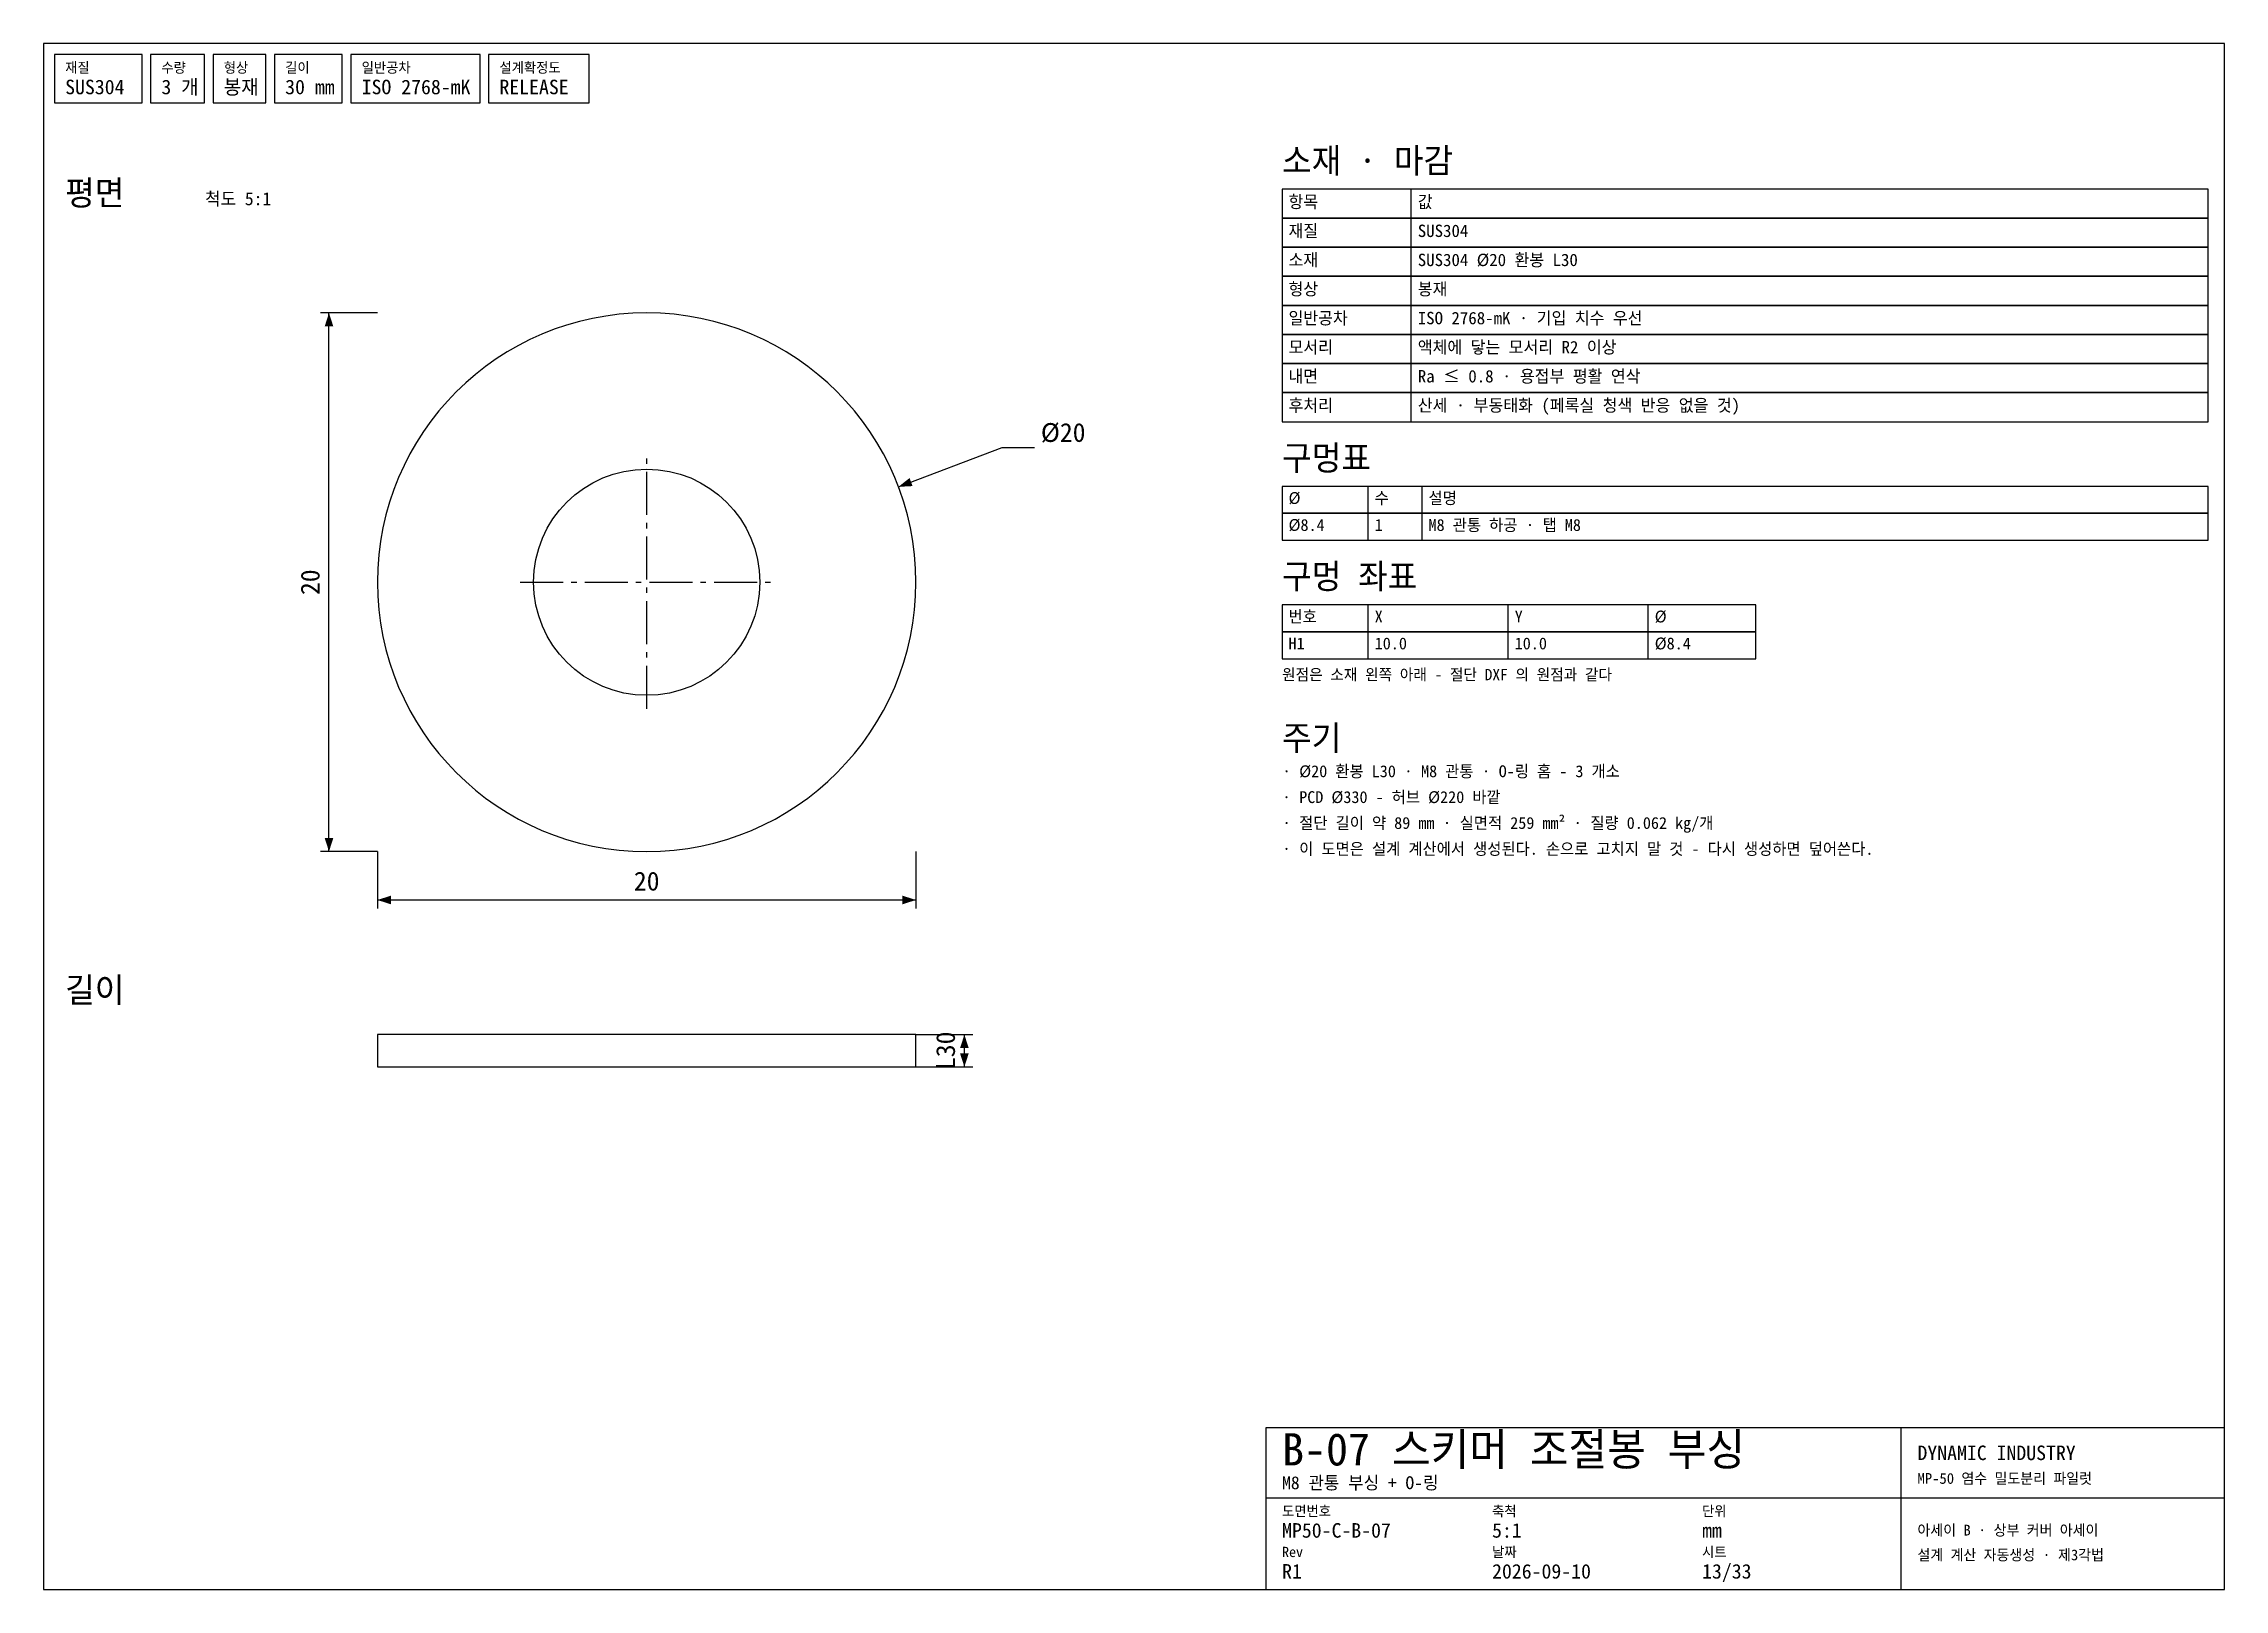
# Model space of a CAD drawing. Header units: millimetres. Extents: x 10 to 415, y 5 to 292.
import ezdxf
from ezdxf.enums import TextEntityAlignment as Align

# ---------------------------------------------------------------- set-up
doc = ezdxf.new("R2010")
doc.units = ezdxf.units.MM
doc.linetypes.add('CENTER', pattern=[12, 8, -1.5, 1, -1.5])
for name, color, linetype in [('CENTER', 2, 'CENTER'), ('CUT', 7, 'CONTINUOUS'), ('DIM', 3, 'CONTINUOUS'), ('FRAME', 7, 'CONTINUOUS'), ('HOLE', 7, 'CONTINUOUS'), ('NOTE', 8, 'CONTINUOUS'), ('TEXT', 3, 'CONTINUOUS')]:
    doc.layers.add(name, color=color, linetype=linetype)

msp = doc.modelspace()

# ---------------------------------------------------------------- linework, layer by layer
at = {"layer": 'CENTER'}
for p, q in [((122, 168.5), (122, 215.5)), ((98.5, 192), (145.5, 192))]:
    msp.add_line(p, q, dxfattribs=at)
at = {"layer": 'CUT'}
msp.add_lwpolyline([(72, 192, 1), (172, 192, 1)], format="xyb", close=True, dxfattribs=at)
msp.add_lwpolyline([(72, 102), (172, 102), (172, 108), (72, 108)], close=True, dxfattribs=at)
at = {"layer": 'DIM'}
for p, q in [((72, 242), (61.4, 242)), ((63, 142), (63, 242)), ((168.757972, 209.711353), (188, 217)), ((188, 217), (194, 217)), ((72, 142), (61.4, 142)), ((72, 142), (72, 131.4)), ((172, 142), (172, 131.4)), ((72, 133), (172, 133)), ((172, 108), (182.6, 108)), ((181, 102), (181, 108)), ((172, 102), (182.6, 102))]:
    msp.add_line(p, q, dxfattribs=at)
for points in [[(63, 242), (62.2, 239.5), (63.8, 239.5)], [(168.757972, 209.711353), (171.379253, 209.848793), (170.812489, 211.345048)], [(63, 142), (63.8, 144.5), (62.2, 144.5)], [(72, 133), (74.5, 132.2), (74.5, 133.8)], [(172, 133), (169.5, 133.8), (169.5, 132.2)], [(181, 108), (180.2, 105.5), (181.8, 105.5)], [(181, 102), (181.8, 104.5), (180.2, 104.5)]]:
    msp.add_solid(points, dxfattribs=at)
at = {"layer": 'FRAME'}
for p, q in [((264, 259.6), (264, 265)), ((264, 254.2), (264, 259.6)), ((264, 248.8), (264, 254.2)), ((264, 243.4), (264, 248.8)), ((264, 238), (264, 243.4)), ((264, 232.6), (264, 238)), ((264, 227.2), (264, 232.6)), ((264, 221.8), (264, 227.2)), ((256, 204.8), (256, 209.8)), ((266, 204.8), (266, 209.8)), ((256, 199.8), (256, 204.8)), ((266, 199.8), (266, 204.8)), ((256, 182.8), (256, 187.8)), ((282, 182.8), (282, 187.8)), ((308, 182.8), (308, 187.8)), ((256, 177.8), (256, 182.8)), ((282, 177.8), (282, 182.8)), ((308, 177.8), (308, 182.8)), ((355, 5), (355, 35)), ((237, 22), (415, 22))]:
    msp.add_line(p, q, dxfattribs=at)
for points in [[(10, 5), (415, 5), (415, 292), (10, 292)], [(12, 281), (28.275248, 281), (28.275248, 290), (12, 290)], [(29.875248, 281), (39.860144, 281), (39.860144, 290), (29.875248, 290)], [(41.460144, 281), (51.260144, 281), (51.260144, 290), (41.460144, 290)], [(52.860144, 281), (65.46728, 281), (65.46728, 290), (52.860144, 290)], [(67.06728, 281), (91.050704, 281), (91.050704, 290), (67.06728, 290)], [(92.650704, 281), (111.296768, 281), (111.296768, 290), (92.650704, 290)], [(240, 259.6), (412, 259.6), (412, 265), (240, 265)], [(240, 254.2), (412, 254.2), (412, 259.6), (240, 259.6)], [(240, 248.8), (412, 248.8), (412, 254.2), (240, 254.2)], [(240, 243.4), (412, 243.4), (412, 248.8), (240, 248.8)], [(240, 238), (412, 238), (412, 243.4), (240, 243.4)], [(240, 232.6), (412, 232.6), (412, 238), (240, 238)], [(240, 227.2), (412, 227.2), (412, 232.6), (240, 232.6)], [(240, 221.8), (412, 221.8), (412, 227.2), (240, 227.2)], [(240, 204.8), (412, 204.8), (412, 209.8), (240, 209.8)], [(240, 199.8), (412, 199.8), (412, 204.8), (240, 204.8)], [(240, 182.8), (328, 182.8), (328, 187.8), (240, 187.8)], [(240, 177.8), (328, 177.8), (328, 182.8), (240, 182.8)], [(237, 5), (415, 5), (415, 35), (237, 35)]]:
    msp.add_lwpolyline(points, close=True, dxfattribs=at)
at = {"layer": 'HOLE'}
msp.add_lwpolyline([(101, 192, -1), (143, 192, -1)], format="xyb", close=True, dxfattribs=at)

# ---------------------------------------------------------------- texts
at = {"layer": 'DIM'}
msp.add_text('Ø20', height=3.5, dxfattribs=at).set_placement((195.2, 218.05))
for s, p in [('20', (61.25, 192)), ('L30', (179.25, 105))]:
    msp.add_text(s, height=3.5, rotation=90, dxfattribs=at).set_placement(p, align=Align.CENTER)
msp.add_text('20', height=3.5, dxfattribs=at).set_placement((122, 134.75), align=Align.CENTER)
at = {"layer": 'FRAME'}
for s, height, p in [('SUS304', 2.7, (14, 282.6)), ('3 개', 2.7, (31.875248, 282.6)), ('봉재', 2.7, (43.460144, 282.6)), ('30 mm', 2.7, (54.860144, 282.6)), ('ISO 2768-mK', 2.7, (69.06728, 282.6)), ('RELEASE', 2.7, (94.650704, 282.6)), ('소재 · 마감', 4.6, (240, 268)), ('평면', 4.6, (14, 262)), ('항목', 2.3, (241.2, 261.495)), ('값', 2.3, (265.2, 261.495)), ('구멍표', 4.6, (240, 212.8)), ('Ø', 2.2, (241.2, 206.53)), ('수', 2.2, (257.2, 206.53)), ('설명', 2.2, (267.2, 206.53)), ('구멍 좌표', 4.6, (240, 190.8)), ('번호', 2.2, (241.2, 184.53)), ('X', 2.2, (257.2, 184.53)), ('Y', 2.2, (283.2, 184.53)), ('Ø', 2.2, (309.2, 184.53)), ('주기', 4.6, (240, 160.8)), ('길이', 4.6, (14, 114)), ('B-07 스키머 조절봉 부싱', 6, (240, 28)), ('DYNAMIC INDUSTRY', 2.7, (358, 29))]:
    msp.add_text(s, height=height, dxfattribs=at).set_placement(p)
at = {"layer": 'NOTE'}
for s, height, p in [('원점은 소재 왼쪽 아래 - 절단 DXF 의 원점과 같다', 2.1, (240, 173.8)), ('· Ø20 환봉 L30 · M8 관통 · O-링 홈 - 3 개소', 2.2, (240, 155.8)), ('· PCD Ø330 - 허브 Ø220 바깥', 2.2, (240, 151)), ('· 절단 길이 약 89 mm · 실면적 259 mm² · 질량 0.062 kg/개', 2.2, (240, 146.2)), ('· 이 도면은 설계 계산에서 생성된다. 손으로 고치지 말 것 - 다시 생성하면 덮어쓴다.', 2.2, (240, 141.4))]:
    msp.add_text(s, height=height, dxfattribs=at).set_placement(p)
at = {"layer": 'TEXT'}
for s, height, p in [('재질', 1.9, (14, 286.6)), ('수량', 1.9, (31.875248, 286.6)), ('형상', 1.9, (43.460144, 286.6)), ('길이', 1.9, (54.860144, 286.6)), ('일반공차', 1.9, (69.06728, 286.6)), ('설계확정도', 1.9, (94.650704, 286.6)), ('척도 5:1', 2.4, (40, 262)), ('재질', 2.3, (241.2, 256.095)), ('SUS304', 2.3, (265.2, 256.095)), ('소재', 2.3, (241.2, 250.695)), ('SUS304 Ø20 환봉 L30', 2.3, (265.2, 250.695)), ('형상', 2.3, (241.2, 245.295)), ('봉재', 2.3, (265.2, 245.295)), ('일반공차', 2.3, (241.2, 239.895)), ('ISO 2768-mK · 기입 치수 우선', 2.3, (265.2, 239.895)), ('모서리', 2.3, (241.2, 234.495)), ('액체에 닿는 모서리 R2 이상', 2.3, (265.2, 234.495)), ('내면', 2.3, (241.2, 229.095)), ('Ra ≤ 0.8 · 용접부 평활 연삭', 2.3, (265.2, 229.095)), ('후처리', 2.3, (241.2, 223.695)), ('산세 · 부동태화 (페록실 청색 반응 없을 것)', 2.3, (265.2, 223.695)), ('Ø8.4', 2.2, (241.2, 201.53)), ('1', 2.2, (257.2, 201.53)), ('M8 관통 하공 · 탭 M8', 2.2, (267.2, 201.53)), ('H1', 2.2, (241.2, 179.53)), ('10.0', 2.2, (257.2, 179.53)), ('10.0', 2.2, (283.2, 179.53)), ('Ø8.4', 2.2, (309.2, 179.53)), ('M8 관통 부싱 + O-링', 2.4, (240, 23.6)), ('MP-50 염수 밀도분리 파일럿', 2, (358, 24.6)), ('도면번호', 1.9, (240, 18.6)), ('축척', 1.9, (279, 18.6)), ('단위', 1.9, (318, 18.6)), ('MP50-C-B-07', 2.7, (240, 14.6)), ('5:1', 2.7, (279, 14.6)), ('mm', 2.7, (318, 14.6)), ('아세이 B · 상부 커버 아세이', 2, (358, 15)), ('Rev', 1.9, (240, 11)), ('날짜', 1.9, (279, 11)), ('시트', 1.9, (318, 11)), ('설계 계산 자동생성 · 제3각법', 2, (358, 10.4)), ('R1', 2.7, (240, 7)), ('2026-09-10', 2.7, (279, 7)), ('13/33', 2.7, (318, 7))]:
    msp.add_text(s, height=height, dxfattribs=at).set_placement(p)

doc.saveas('drawing.dxf')
